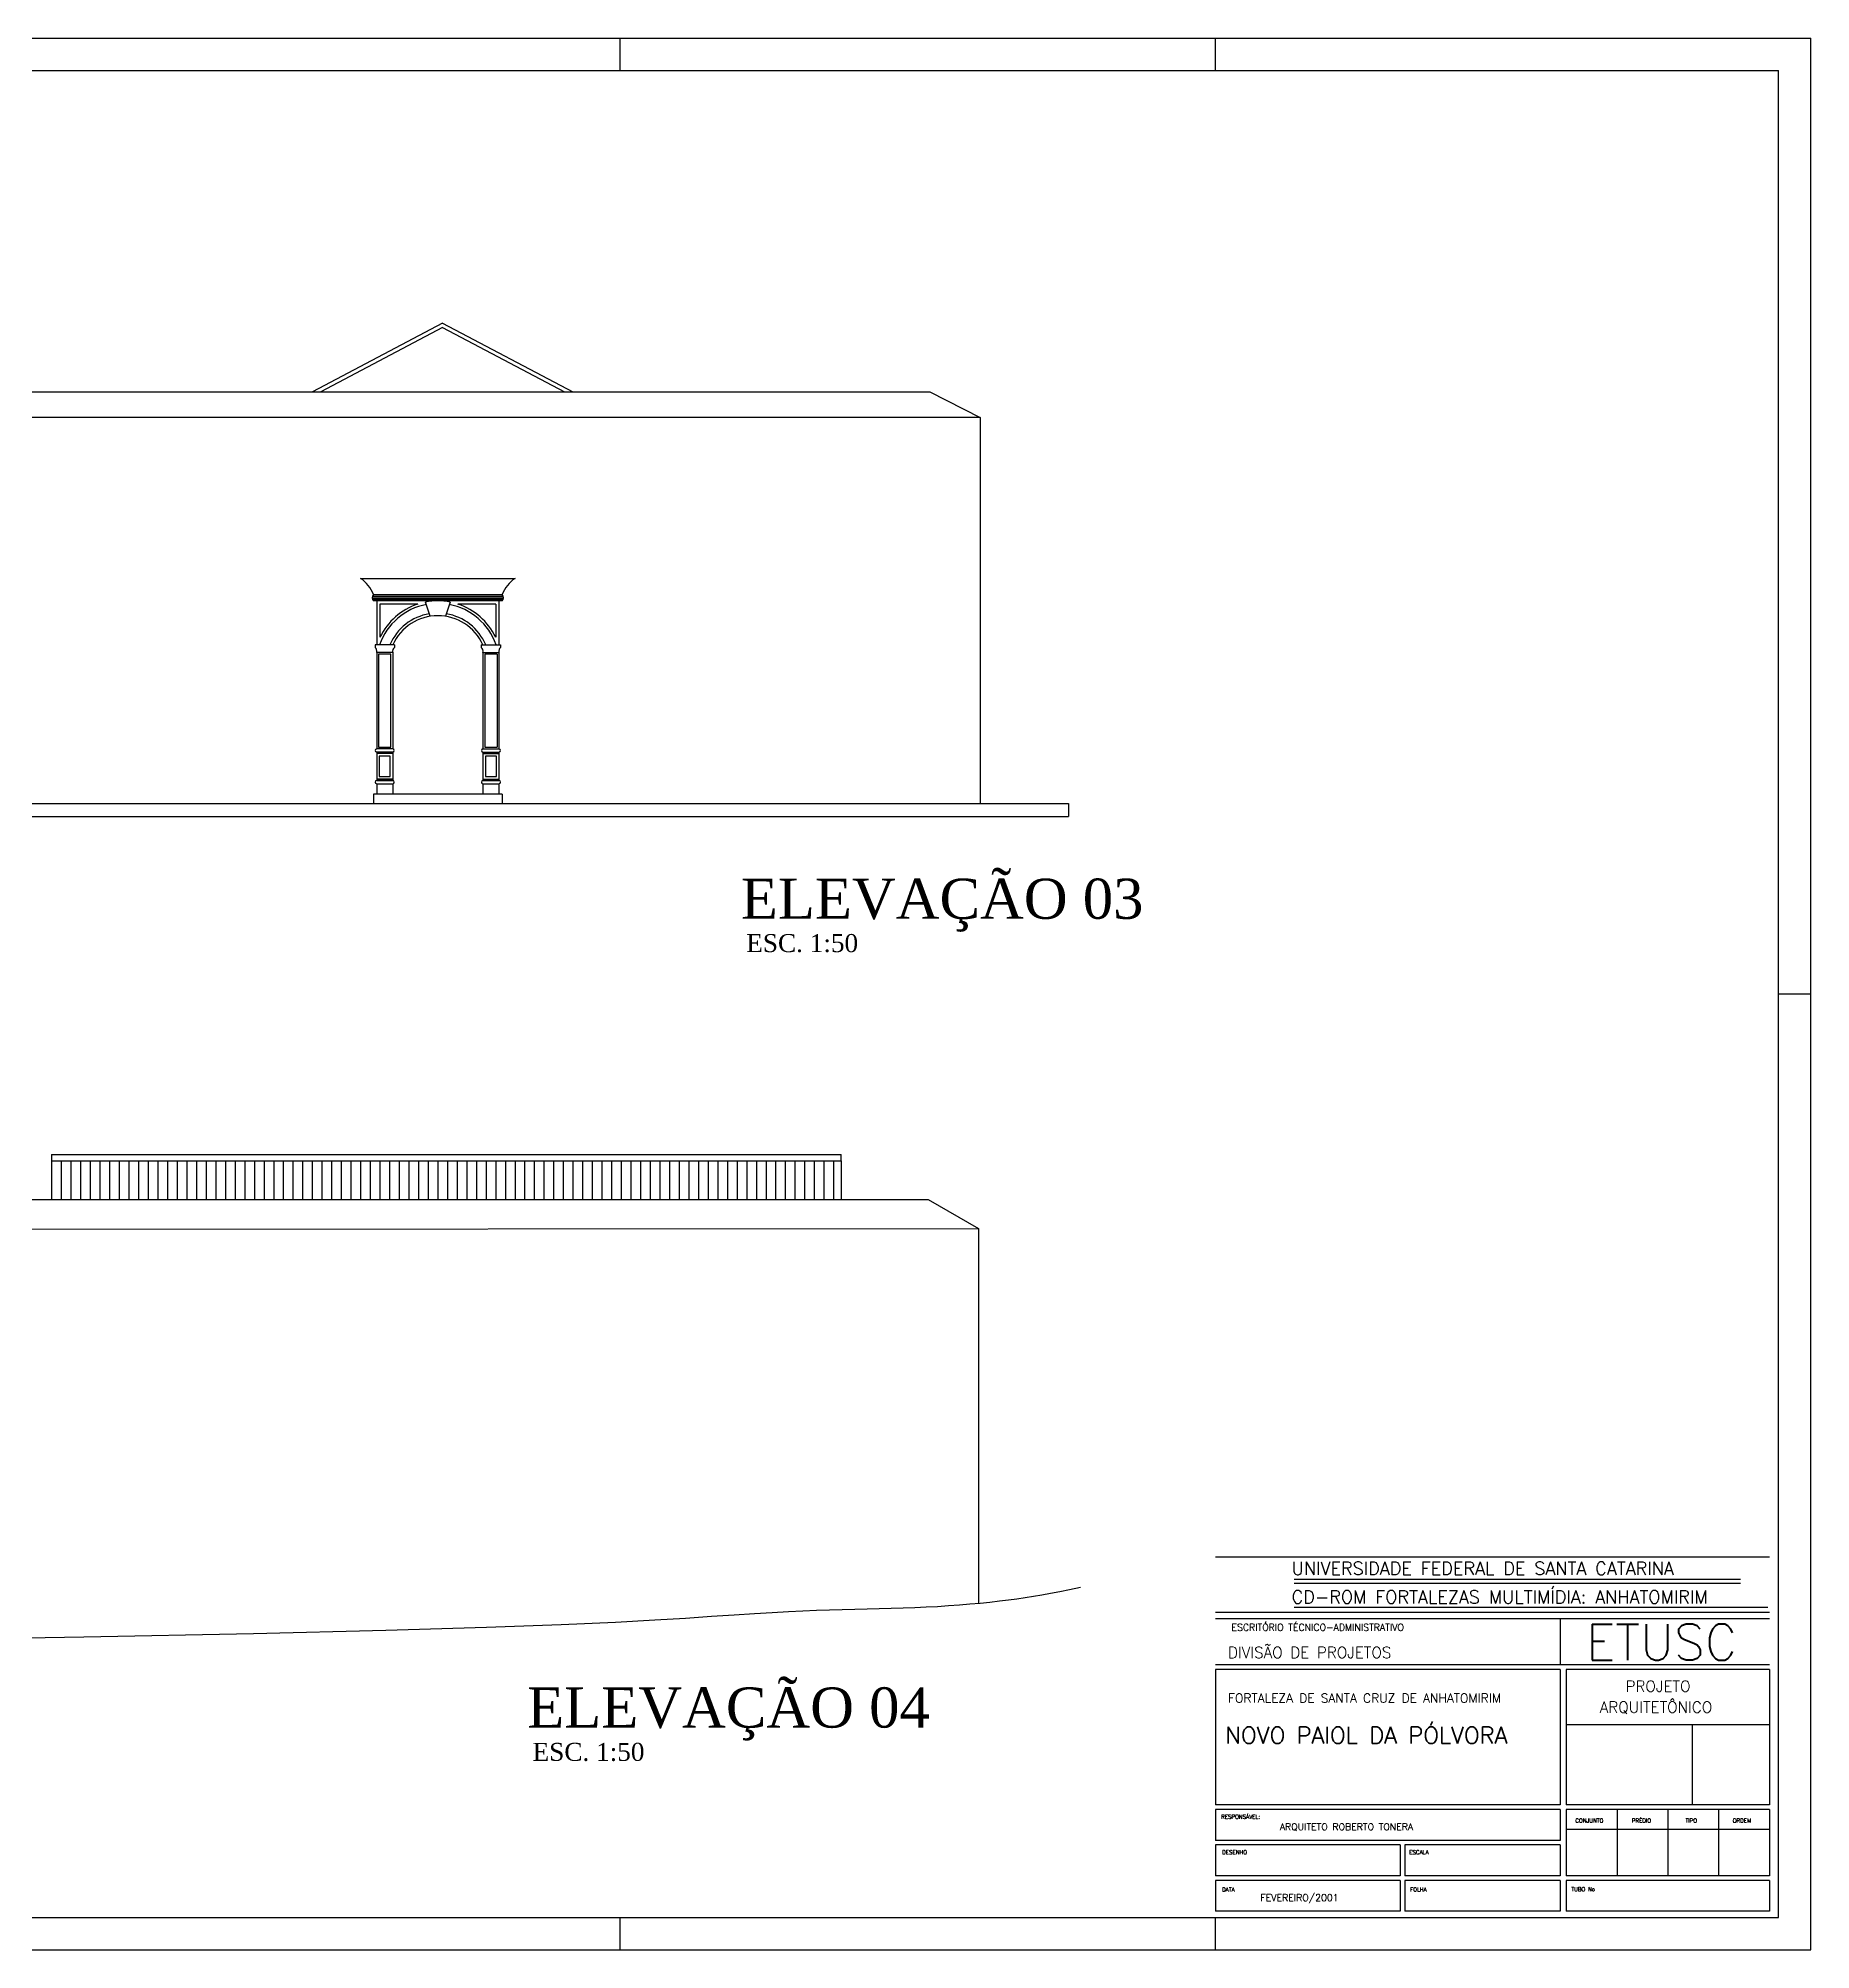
# Model space of a CAD drawing. Extents: x -873 to 2093, y -1229 to 202.
# Drawn here: x 453 to 1004, y -1229 to -635 of the extents above; entities that cross this region are included whole.
import ezdxf

# ---------------------------------------------------------------- set-up
doc = ezdxf.new("R2010")
doc.units = 0
doc.header["$MEASUREMENT"] = 0
for name, color, linetype in [('MARGEMINT', 6, 'CONTINUOUS'), ('MARGEMTEXT', 1, 'CONTINUOUS'), ('MARGEXT', 2, 'CONTINUOUS'), ('MARGINT', 6, 'CONTINUOUS'), ('PAREDE', 1, 'CONTINUOUS'), ('TEXT1', 3, 'CONTINUOUS'), ('TEXT2', 6, 'CONTINUOUS')]:
    doc.layers.add(name, color=color, linetype=linetype)
doc.styles.add('ROMANS', font='romans')
doc.styles.add('TIMES', font='TIMES.TTF')

msp = doc.modelspace()

# ---------------------------------------------------------------- linework, layer by layer
at = {"layer": 'MARGEMINT'}
for p, q in [((991.131156, -1107.027318), (819.000009, -1107.027318)), ((991.131156, -1124.240433), (819.000009, -1124.240433)), ((991.131156, -1126.153001), (819.000009, -1126.153001)), ((991.131156, -1140.497263), (819.000009, -1140.497263))]:
    msp.add_line(p, q, dxfattribs=at)
at = {"layer": 'MARGEMTEXT'}
for p, q in [((926.103834, -1126.153001), (926.103834, -1140.497263)), ((926.103834, -1141.93169), (819.000009, -1141.93169)), ((819.000009, -1141.93169), (819.000009, -1184.008192)), ((926.103834, -1141.93169), (926.103834, -1184.008192)), ((991.131156, -1141.93169), (928.016402, -1141.93169)), ((928.016402, -1141.93169), (928.016402, -1184.008192)), ((991.131156, -1141.93169), (991.131156, -1184.008192)), ((991.131156, -1159.144804), (928.016402, -1159.144804)), ((967.179817, -1159.144804), (967.179817, -1184.008192)), ((926.103834, -1184.008192), (819.000009, -1184.008192)), ((926.103834, -1185.442619), (819.000009, -1185.442619)), ((819.000009, -1185.442619), (819.000009, -1195.00546)), ((926.103834, -1185.442619), (926.103834, -1195.00546)), ((991.131156, -1184.008192), (928.016402, -1184.008192)), ((928.016402, -1185.442619), (928.016402, -1206.002728)), ((991.131156, -1185.442619), (928.016402, -1185.442619)), ((943.795091, -1185.442619), (943.795091, -1206.002728)), ((959.573779, -1185.442619), (959.573779, -1206.002728)), ((975.352468, -1185.442619), (975.352468, -1206.002728)), ((991.131156, -1185.442619), (991.131156, -1206.002728)), ((991.131156, -1191.658466), (928.016402, -1191.658466)), ((926.103834, -1195.00546), (819.000009, -1195.00546)), ((876.377058, -1196.439886), (819.000009, -1196.439886)), ((819.000009, -1196.439886), (819.000009, -1206.002728)), ((876.377058, -1196.439886), (876.377058, -1206.002728)), ((926.103834, -1196.439886), (877.811484, -1196.439886)), ((877.811484, -1196.439886), (877.811484, -1206.002728)), ((926.103834, -1196.439886), (926.103834, -1206.002728)), ((876.377058, -1206.002728), (819.000009, -1206.002728)), ((876.377058, -1207.437154), (819.000009, -1207.437154)), ((819.000009, -1207.437154), (819.000009, -1216.999996)), ((876.377058, -1207.437154), (876.377058, -1216.999996)), ((926.103834, -1206.002728), (877.811484, -1206.002728)), ((926.103834, -1207.437154), (877.811484, -1207.437154)), ((877.811484, -1207.437154), (877.811484, -1216.999996)), ((926.103834, -1207.437154), (926.103834, -1216.999996)), ((991.131156, -1206.002728), (928.016402, -1206.002728)), ((991.131156, -1207.437154), (928.016402, -1207.437154)), ((928.016402, -1207.437154), (928.016402, -1216.999996)), ((991.131156, -1207.437154), (991.131156, -1216.999996)), ((876.377058, -1216.999996), (819.000009, -1216.999996)), ((926.103834, -1216.999996), (877.811484, -1216.999996)), ((991.131156, -1216.999996), (928.016402, -1216.999996))]:
    msp.add_line(p, q, dxfattribs=at)
at = {"layer": 'MARGEXT'}
for p, q in [((162.999999, -635), (1003.999999, -635)), ((633.999999, -645), (633.999999, -635)), ((818.999999, -645), (818.999999, -635)), ((1003.999999, -1229), (1003.999999, -635)), ((993.999999, -932), (1003.999999, -932)), ((633.999999, -1229), (633.999999, -1219)), ((818.999999, -1229), (818.999999, -1219)), ((162.999999, -1229), (1003.999999, -1229))]:
    msp.add_line(p, q, dxfattribs=at)
at = {"layer": 'MARGINT'}
for p, q in [((187.999999, -645), (993.999999, -645)), ((993.999999, -1219), (993.999999, -645)), ((187.999999, -1219), (993.999999, -1219))]:
    msp.add_line(p, q, dxfattribs=at)
at = {"layer": 'PAREDE', "color": 5}
for p, q in [((745.843434, -752.852286), (405.843434, -752.852286)), ((745.843434, -752.852286), (745.843434, -872.852286)), ((729.729911, -995.851505), (745.329911, -1004.851505)), ((401.329911, -1005.082274), (745.329911, -1004.851505))]:
    msp.add_line(p, q, dxfattribs=at)
at = {"layer": 'PAREDE', "color": 4}
for p, q in [((553.343434, -802.852286), (601.343434, -802.852286)), ((597.343434, -809.852286), (557.343434, -809.852286)), ((571.084014, -810.852286), (559.343434, -810.852286)), ((574.943434, -814.635252), (573.543434, -810.211476)), ((581.143434, -810.211476), (579.743434, -814.635252)), ((595.343434, -810.852286), (583.602854, -810.852286)), ((563.843434, -823.446952), (557.843434, -823.446952)), ((590.843434, -823.446952), (596.843434, -823.446952)), ((563.343434, -825.846952), (558.343434, -825.846952)), ((563.343434, -825.846952), (563.343434, -855.846952)), ((591.343434, -825.846952), (596.343434, -825.846952)), ((596.343434, -825.846952), (596.343434, -855.846952)), ((563.343434, -855.846952), (558.343434, -855.846952)), ((563.343434, -856.846952), (558.343434, -856.846952)), ((563.343434, -857.246952), (558.343434, -857.246952)), ((563.343434, -856.846952), (563.343434, -865.646952)), ((591.343434, -855.846952), (596.343434, -855.846952)), ((591.343434, -856.846952), (596.343434, -856.846952)), ((591.343434, -857.246952), (596.343434, -857.246952)), ((596.343434, -856.846952), (596.343434, -865.646952)), ((563.343434, -865.246952), (558.343434, -865.246952)), ((558.343434, -865.646952), (563.343434, -865.646952)), ((563.343434, -865.646952), (558.343434, -865.646952)), ((558.343434, -866.646952), (563.343434, -866.646952)), ((563.343434, -866.646952), (563.343434, -869.852286)), ((591.343434, -865.246952), (596.343434, -865.246952)), ((591.343434, -865.646952), (596.343434, -865.646952)), ((591.343434, -865.646952), (596.343434, -865.646952)), ((591.343434, -866.646952), (596.343434, -866.646952)), ((596.343434, -866.646952), (596.343434, -869.852286)), ((597.343434, -869.852286), (557.343434, -869.852286)), ((457.329911, -983.851505), (702.729911, -983.851505)), ((457.329911, -983.851505), (457.329911, -995.851505))]:
    msp.add_line(p, q, dxfattribs=at)
at = {"layer": 'PAREDE', "color": 3}
for p, q in [((558.943434, -826.446952), (558.943434, -855.246952)), ((562.743434, -826.446952), (558.943434, -826.446952)), ((562.743434, -855.246952), (562.743434, -826.446952)), ((591.943434, -826.446952), (591.943434, -855.246952)), ((595.743434, -826.446952), (591.943434, -826.446952)), ((595.743434, -826.446952), (595.743434, -855.246952)), ((558.943434, -855.246952), (562.743434, -855.246952)), ((591.943434, -855.246952), (595.743434, -855.246952)), ((559.143434, -858.046952), (559.143434, -864.446952)), ((562.543434, -858.046952), (559.143434, -858.046952)), ((562.543434, -864.446952), (562.543434, -858.046952)), ((592.143434, -858.046952), (592.143434, -864.446952)), ((595.543434, -858.046952), (592.143434, -858.046952)), ((595.543434, -864.446952), (595.543434, -858.046952)), ((559.143434, -864.446952), (562.543434, -864.446952)), ((592.143434, -864.446952), (595.543434, -864.446952))]:
    msp.add_line(p, q, dxfattribs=at)
at = {"layer": 'PAREDE'}
for p, q in [((378.262795, -872.852286), (773.312979, -872.852286)), ((378.262795, -876.852286), (773.312979, -876.852286))]:
    msp.add_line(p, q, dxfattribs=at)
at = {"layer": 'PAREDE', "color": 2}
for p, q in [((457.329911, -981.851505), (702.729911, -981.851505)), ((457.329911, -981.851505), (457.329911, -983.851505)), ((702.729911, -983.851505), (702.729911, -981.851505))]:
    msp.add_line(p, q, dxfattribs=at)
at = {"layer": 'PAREDE', "color": 1}
for p, q in [((460.329911, -983.851505), (460.329911, -995.851505)), ((463.329911, -983.851505), (463.329911, -995.851505)), ((466.329911, -983.851505), (466.329911, -995.851505)), ((469.329911, -983.851505), (469.329911, -995.851505)), ((472.329911, -983.851505), (472.329911, -995.851505)), ((475.329911, -983.851505), (475.329911, -995.851505)), ((478.329911, -983.851505), (478.329911, -995.851505)), ((481.329911, -983.851505), (481.329911, -995.851505)), ((484.329911, -983.851505), (484.329911, -995.851505)), ((487.329911, -983.851505), (487.329911, -995.851505)), ((490.329911, -983.851505), (490.329911, -995.851505)), ((493.329911, -983.851505), (493.329911, -995.851505)), ((496.329911, -983.851505), (496.329911, -995.851505)), ((499.329911, -983.851505), (499.329911, -995.851505)), ((502.329911, -983.851505), (502.329911, -995.851505)), ((505.329911, -983.851505), (505.329911, -995.851505)), ((508.329911, -983.851505), (508.329911, -995.851505)), ((511.329911, -983.851505), (511.329911, -995.851505)), ((514.329911, -983.851505), (514.329911, -995.851505)), ((517.329911, -983.851505), (517.329911, -995.851505)), ((520.329911, -983.851505), (520.329911, -995.851505)), ((523.329911, -983.851505), (523.329911, -995.851505)), ((526.329911, -983.851505), (526.329911, -995.851505)), ((529.329911, -983.851505), (529.329911, -995.851505)), ((532.329911, -983.851505), (532.329911, -995.851505)), ((535.329911, -983.851505), (535.329911, -995.851505)), ((538.329911, -983.851505), (538.329911, -995.851505)), ((541.329911, -983.851505), (541.329911, -995.851505)), ((544.329911, -983.851505), (544.329911, -995.851505)), ((547.329911, -983.851505), (547.329911, -995.851505)), ((550.329911, -983.851505), (550.329911, -995.851505)), ((553.329911, -983.851505), (553.329911, -995.851505)), ((556.329911, -983.851505), (556.329911, -995.851505)), ((559.329911, -983.851505), (559.329911, -995.851505)), ((562.329911, -983.851505), (562.329911, -995.851505)), ((565.329911, -983.851505), (565.329911, -995.851505)), ((568.329911, -983.851505), (568.329911, -995.851505)), ((571.329911, -983.851505), (571.329911, -995.851505)), ((574.329911, -983.851505), (574.329911, -995.851505)), ((577.329911, -983.851505), (577.329911, -995.851505)), ((580.329911, -983.851505), (580.329911, -995.851505)), ((583.329911, -983.851505), (583.329911, -995.851505)), ((586.329911, -983.851505), (586.329911, -995.851505)), ((589.329911, -983.851505), (589.329911, -995.851505)), ((592.329911, -983.851505), (592.329911, -995.851505)), ((595.329911, -983.851505), (595.329911, -995.851505)), ((598.329911, -983.851505), (598.329911, -995.851505)), ((601.329911, -983.851505), (601.329911, -995.851505)), ((604.329911, -983.851505), (604.329911, -995.851505)), ((607.329911, -983.851505), (607.329911, -995.851505)), ((610.329911, -983.851505), (610.329911, -995.851505)), ((613.329911, -983.851505), (613.329911, -995.851505)), ((616.329911, -983.851505), (616.329911, -995.851505)), ((619.329911, -983.851505), (619.329911, -995.851505)), ((622.329911, -983.851505), (622.329911, -995.851505)), ((625.329911, -983.851505), (625.329911, -995.851505)), ((628.329911, -983.851505), (628.329911, -995.851505)), ((631.329911, -983.851505), (631.329911, -995.851505)), ((634.329911, -983.851505), (634.329911, -995.851505)), ((637.329911, -983.851505), (637.329911, -995.851505)), ((640.329911, -983.851505), (640.329911, -995.851505)), ((643.329911, -983.851505), (643.329911, -995.851505)), ((646.329911, -983.851505), (646.329911, -995.851505)), ((649.329911, -983.851505), (649.329911, -995.851505)), ((652.329911, -983.851505), (652.329911, -995.851505)), ((655.329911, -983.851505), (655.329911, -995.851505)), ((658.329911, -983.851505), (658.329911, -995.851505)), ((661.329911, -983.851505), (661.329911, -995.851505)), ((664.329911, -983.851505), (664.329911, -995.851505)), ((667.329911, -983.851505), (667.329911, -995.851505)), ((670.329911, -983.851505), (670.329911, -995.851505)), ((673.329911, -983.851505), (673.329911, -995.851505)), ((676.329911, -983.851505), (676.329911, -995.851505)), ((679.329911, -983.851505), (679.329911, -995.851505)), ((682.329911, -983.851505), (682.329911, -995.851505)), ((685.329911, -983.851505), (685.329911, -995.851505)), ((688.329911, -983.851505), (688.329911, -995.851505)), ((691.329911, -983.851505), (691.329911, -995.851505)), ((694.329911, -983.851505), (694.329911, -995.851505)), ((697.329911, -983.851505), (697.329911, -995.851505)), ((700.329911, -983.851505), (700.329911, -995.851505))]:
    msp.add_line(p, q, dxfattribs=at)
at = {"layer": 'PAREDE', "color": 4}
for points in [[(578.843434, -723.495314), (538.390816, -744.852286)], [(578.843434, -723.495314), (619.296052, -744.852286)], [(578.843434, -724.852286), (540.961081, -744.852286)], [(578.843434, -724.852286), (616.725787, -744.852286)], [(557.343434, -807.852286), (597.343434, -807.852286)], [(558.343434, -809.852286), (558.343434, -823.446952)], [(559.343434, -810.852286), (559.343434, -821.143564)], [(595.343434, -810.852286), (595.343434, -821.143564)], [(596.343434, -809.852286), (596.343434, -823.446952)], [(557.843434, -823.446952), (557.843434, -824.302324)], [(563.843434, -823.446952), (563.843434, -824.302324)], [(590.843434, -823.446952), (590.843434, -824.302324)], [(596.843434, -823.446952), (596.843434, -824.302324)], [(558.343434, -825.846952), (558.343434, -855.846952)], [(591.343434, -825.846952), (591.343434, -855.846952)], [(558.343434, -856.846952), (558.343434, -865.646952)], [(591.343434, -856.846952), (591.343434, -865.646952)], [(558.343434, -866.646952), (558.343434, -869.852286)], [(591.343434, -866.646952), (591.343434, -869.852286)], [(557.343434, -869.852286), (557.343434, -872.852286)], [(597.343434, -869.852286), (597.343434, -872.852286)], [(702.729911, -983.851505), (702.729911, -995.851505)]]:
    msp.add_lwpolyline(points, dxfattribs=at)
at = {"layer": 'PAREDE', "color": 5}
for points in [[(421.443434, -744.852286), (619.296052, -744.852286)], [(619.296052, -744.852286), (730.243434, -744.852286)], [(730.243434, -744.852286), (745.843434, -752.852286)], [(417.329911, -995.851505), (702.729911, -995.851505)], [(702.729911, -995.851505), (729.729911, -995.851505)], [(745.329911, -1004.851505), (745.329911, -1121.386578)]]:
    msp.add_lwpolyline(points, dxfattribs=at)
at = {"layer": 'PAREDE', "color": 2}
for points in [[(556.954653, -808.852286), (597.732215, -808.852286)], [(557.041641, -808.352286), (597.645227, -808.352286)], [(557.041641, -809.352286), (597.645227, -809.352286)]]:
    msp.add_lwpolyline(points, dxfattribs=at)
at = {"layer": 'PAREDE'}
for points in [[(773.312979, -872.852286), (773.312979, -876.852286)], [(401.329911, -1132.851505), (467.341854, -1131.733273), (520.035897, -1130.683904), (561.157596, -1129.704816), (592.452504, -1128.797425), (615.666175, -1127.963151), (632.544165, -1127.20341), (644.832026, -1126.51962), (654.275313, -1125.913199), (662.350387, -1125.384277), (669.456834, -1124.927834), (675.725044, -1124.537561), (681.28541, -1124.207151), (686.268324, -1123.930294), (690.804177, -1123.700684), (695.023362, -1123.512011), (699.056269, -1123.357967), (703.011546, -1123.231964), (706.910861, -1123.126288), (710.754137, -1123.032945), (714.541297, -1122.94394), (718.272264, -1122.851279), (721.946962, -1122.746968), (725.565312, -1122.623013), (729.127239, -1122.471419), (732.630829, -1122.286091), (736.066821, -1122.068528), (739.424118, -1121.822129), (742.691623, -1121.550292), (745.858238, -1121.256416), (748.912865, -1120.943899), (751.844408, -1120.61614), (754.641769, -1120.276536), (757.305958, -1119.926127), (759.886409, -1119.55651), (762.444666, -1119.156922), (765.04227, -1118.716602), (767.740764, -1118.224787), (770.60169, -1117.670714), (773.686589, -1117.043622), (777.057005, -1116.332748)]]:
    msp.add_lwpolyline(points, dxfattribs=at)
at = {"layer": 'PAREDE', "color": 4}
for centre, radius, start, end in [((547.028673, -812.004095), 11.118984, 21.925347086, 55.394269422), ((607.658195, -812.004095), 11.118984, 124.605730578, 158.074652914), ((558.435113, -808.852286), 1.48046, 137.509683882, 222.490316118), ((577.343434, -829.835841), 19.988889, 108.248863313, 154.223904652), ((577.343434, -829.835841), 19.988889, 79.041052213, 100.958947787), ((577.343434, -829.835841), 19.988889, 25.776095348, 71.751136687), ((596.251755, -808.852286), 1.48046, 317.509683882, 42.490316118), ((577.343434, -829.835841), 15.388889, 24.529547456, 155.470452544), ((556.960175, -825.441477), 1.441463, 343.662559714, 52.211252925), ((564.726693, -825.441477), 1.441463, 127.788747075, 196.337440286), ((589.960175, -825.441477), 1.441463, 343.662559714, 52.211252925), ((597.726693, -825.441477), 1.441463, 127.788747075, 196.337440286), ((558.372953, -856.346952), 0.500871, 93.378742427, 266.621257573), ((563.313915, -856.346952), 0.500871, 273.378742427, 86.621257573), ((591.372953, -856.346952), 0.500871, 93.378742427, 266.621257573), ((596.313915, -856.346952), 0.500871, 273.378742427, 86.621257573), ((558.372953, -866.146952), 0.500871, 93.378742427, 266.621257573), ((563.313915, -866.146952), 0.500871, 273.378742427, 86.621257573), ((591.372953, -866.146952), 0.500871, 93.378742427, 266.621257573), ((596.313915, -866.146952), 0.500871, 273.378742427, 86.621257573)]:
    msp.add_arc(centre, radius, start, end, dxfattribs=at)
at = {"layer": 'PAREDE', "color": 3}
for radius, start, end in [(19.188889, 100.682395419, 160.552236982), (19.188889, 19.447763018, 79.317604581), (16.188889, 99.399686377, 156.756068883), (16.188889, 23.243931117, 80.600313623)]:
    msp.add_arc((577.343434, -829.835841), radius, start, end, dxfattribs=at)
at = {"layer": 'TEXT1'}
for p, q in [((982.131156, -1113.970146), (843.469954, -1113.970146)), ((982.131156, -1115.175266), (843.469954, -1115.175266)), ((990.629899, -1122.603456), (843.469954, -1122.603456))]:
    msp.add_line(p, q, dxfattribs=at)

# ---------------------------------------------------------------- texts
at = {"layer": 'TEXT1', "style": 'ROMANS'}
for s, height, p in [('UNIVERSIDADE FEDERAL DE SANTA CATARINA', 4.01639344, (842.689442, -1112.517998)), ('CD-ROM FORTALEZAS MULTIMÍDIA: ANHATOMIRIM', 4.01639344, (842.664771, -1121.361082)), ('ESCRITÓRIO TÉCNICO-ADMINISTRATIVO', 2.12233962, (823.981922, -1129.85044)), ('DIVISÃO DE PROJETOS', 3.44262295, (822.92004, -1138.339799)), ('PROJETO', 3.442623, (946.42004, -1148.839799)), ('FORTALEZA DE SANTA CRUZ DE ANHATOMIRIM', 2.78852459, (822.92204, -1152.205821)), ('ARQUITETÔNICO', 3.44262295, (938.42004, -1155.339799)), ('NOVO PAIOL DA PÓLVORA', 5.16393443, (822.094659, -1164.935986)), ('RESPONSÁVEL:', 1.2431694, (820.796273, -1188.288371)), ('PRÉDIO', 1.2431694, (948.389659, -1189.474358)), ('ARQUITETO ROBERTO TONERA', 2.12233962, (838.981922, -1191.85044)), ('CONJUNTO  ', 1.2431694, (930.835024, -1189.474358)), ('TIPO', 1.2431694, (965.080958, -1189.474358)), ('ORDEM', 1.2431694, (979.757786, -1189.474358)), ('DESENHO                       ', 1.2431694, (821.079294, -1199.325179)), ('ESCALA', 1.2431694, (879.211041, -1199.325179)), ('DATA                              ', 1.2431694, (821.079294, -1210.893058)), ('FEVEREIRO/2001', 2.12233962, (832.981922, -1213.85044)), ('FOLHA', 1.2431694, (879.498822, -1210.893058)), ('TUBO No', 1.2431694, (929.598478, -1210.805063))]:
    msp.add_text(s, height=height, dxfattribs=at).set_placement(p)
at = {"layer": 'TEXT1', "attachment_point": 1, "style": 'TIMES'}
for s, insert, char_height, width in [('ELEVAÇÃO 03', (671.493999, -896.152118), 12.48, 147.6787), ('ESC. 1:50', (673.175368, -913.378676), 5.6, 53.2566537), ('ELEVAÇÃO 04', (605.101914, -1147.478591), 12.48, 147.6787), ('ESC. 1:50', (606.783282, -1164.705149), 5.6, 53.2566537)]:
    msp.add_mtext(s, dxfattribs=dict(at, insert=insert, char_height=char_height, width=width))
at = {"layer": 'TEXT2', "style": 'ROMANS'}
msp.add_text('ETUSC', height=11.1926018, dxfattribs=at).set_placement((934.111893, -1139.005301))

doc.saveas('drawing.dxf')
